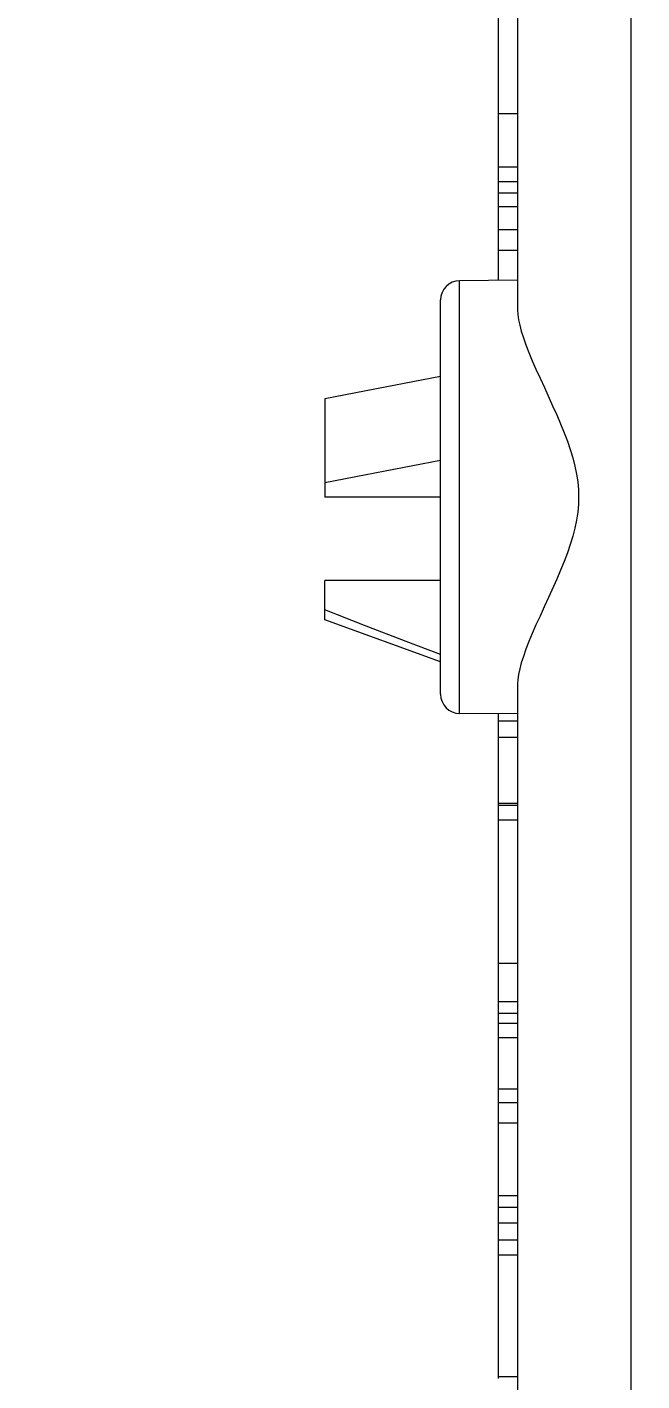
# Model space of a CAD drawing. Header units: millimetres. Extents: x -853320 to 19484, y -510814 to 9708.
# Drawn here: x 2815.64 to 2822.02, y 6444.65 to 6458.69 of the extents above; entities that cross this region are included whole.
import ezdxf
from ezdxf import colors
from ezdxf.entities.mleader import LeaderData, LeaderLine
from ezdxf.math import Vec2, Vec3

# ---------------------------------------------------------------- set-up
doc = ezdxf.new("R2010")
doc.units = ezdxf.units.MM
for name, color, linetype, lineweight in [('F_ARREDI', 7, 'Continuous', 5), ('F_ELETTRICO', 22, 'Continuous', 5), ('F_ELETTRODOMESTICI', 40, 'Continuous', 5)]:
    doc.layers.add(name, color=color, linetype=linetype, lineweight=lineweight)
doc.styles.add('DANZI-DIDASCALIE', font='Yu Gothic UI Light.ttf', dxfattribs={"height": 30})

# ---------------------------------------------------------------- blocks, each defined once
blk = doc.blocks.new('_Dot')
at = {"color": 0, "linetype": 'ByBlock', "lineweight": -2}
blk.add_line((-0.5, 0), (-1, 0), dxfattribs=at)
at = {"color": 0, "linetype": 'ByBlock', "const_width": 0.5}
blk.add_lwpolyline([(-0.25, 0, 1), (0.25, 0, 1)], format="xyb", close=True, dxfattribs=at)
blk = doc.blocks.new('BAGNO-LAVANDERIA_pianta_sol.B')
at = {"layer": 'F_ELETTRODOMESTICI', "color": 5, "ltscale": 5}
ml = blk.add_multileader_mtext('Standard', dxfattribs=at)
ml.set_content('{\\fYu Gothic UI Light|b0|i0|c128|p34;BASAMENTO c/cassetto} ditta MIELE art.WTS 610', color=5, style='DANZI-DIDASCALIE')
ml.set_leader_properties(color=256, linetype='ByLayer', lineweight=-1)
ml.set_arrow_properties(name='DOT')
ml.build(insert=Vec2(0, 0))
ml.multileader.update_dxf_attribs({"arrow_head_size": 5, "scale": 5})
ctx = ml.context
ctx.base_point, ctx.scale, ctx.char_height, ctx.arrow_head_size, ctx.landing_gap_size, ctx.plane_origin, ctx.plane_x_axis, ctx.plane_y_axis = Vec3(865728.962, 518190.635), 5, 25, 5, 10, Vec3(865691.994, 518253.274), Vec3(0, -1), Vec3(1, 0)
notes = []
notes.append((ctx, [(0, (0, 0, 0), (0, 0), (1, 0), 1, [])]))
ctx.mtext.insert, ctx.mtext.text_direction, ctx.mtext.rotation, ctx.mtext.width, ctx.mtext.flow_direction = Vec3(865741.68, 518180.635), Vec3(0, -1), 4.712389, 471.57428, 5
ml = blk.add_multileader_mtext('Standard', dxfattribs=at)
ml.set_content('{\\fYu Gothic UI Light|b0|i0|c128|p34;LAVASCIUGA} ditta MIELE art.WTD165 WPM 8/5kg', color=5, style='DANZI-DIDASCALIE')
ml.set_leader_properties(color=256, linetype='ByLayer', lineweight=-1)
ml.set_arrow_properties(name='DOT')
ml.build(insert=Vec2(0, 0))
ml.multileader.update_dxf_attribs({"arrow_head_size": 5, "scale": 5})
ctx = ml.context
ctx.base_point, ctx.scale, ctx.char_height, ctx.arrow_head_size, ctx.landing_gap_size, ctx.plane_origin, ctx.plane_x_axis, ctx.plane_y_axis = Vec3(865852.825, 518185.277), 5, 25, 5, 10, Vec3(865819.832, 518247.915), Vec3(0, -1), Vec3(1, 0)
notes.append((ctx, [(0, (0, 0, 0), (0, 0), (1, 0), 1, [])]))
ctx.mtext.insert, ctx.mtext.text_direction, ctx.mtext.rotation, ctx.mtext.width, ctx.mtext.flow_direction = Vec3(865869.518, 518175.277), Vec3(0, -1), 4.712389, 377.01669, 5
for ctx, leaders in notes:
    for number, flags, end, landing, length, lines in leaders:
        leader = LeaderData()
        leader.index, (leader.has_last_leader_line, leader.has_dogleg_vector, leader.attachment_direction) = number, flags
        leader.last_leader_point, leader.dogleg_vector, leader.dogleg_length = Vec3(end), Vec3(landing), length
        for number, points, colour, breaks in lines:
            line = LeaderLine()
            line.index, line.vertices, line.color, line.breaks = number, Vec3.list(points), colors.encode_raw_color(colour), breaks
            leader.lines.append(line)
        ctx.leaders.append(leader)

msp = doc.modelspace()

# ---------------------------------------------------------------- linework, layer by layer
at = {"layer": 'F_ELETTRICO'}
for p, q in [((2820.731, 6486.456), (2820.731, 6455.754)), ((2820.531, 6456.063), (2820.531, 6471.059)), ((2821.91, 6430.681), (2821.91, 6467.216)), ((2820.531, 6457.796), (2820.731, 6457.796)), ((2820.731, 6457.238), (2820.531, 6457.238)), ((2820.731, 6457.087), (2820.531, 6457.087)), ((2820.731, 6456.968), (2820.531, 6456.968)), ((2820.731, 6456.826), (2820.531, 6456.826)), ((2820.731, 6456.588), (2820.531, 6456.588)), ((2820.731, 6456.372), (2820.531, 6456.372)), ((2820.731, 6456.065), (2820.129, 6456.06)), ((2820.129, 6451.57), (2820.129, 6456.06)), ((2819.931, 6451.77), (2819.931, 6455.86)), ((2819.931, 6455.065), (2819.356, 6454.955)), ((2819.356, 6454.955), (2818.731, 6454.833)), ((2818.731, 6454.833), (2818.731, 6453.815)), ((2819.356, 6454.089), (2819.931, 6454.199)), ((2819.931, 6453.815), (2818.731, 6453.815)), ((2819.931, 6452.949), (2818.731, 6452.949)), ((2818.731, 6452.543), (2818.731, 6452.949)), ((2819.143, 6452.484), (2818.731, 6452.645)), ((2819.931, 6452.106), (2818.731, 6452.543)), ((2819.574, 6452.317), (2819.143, 6452.484)), ((2819.931, 6452.181), (2819.574, 6452.317)), ((2820.731, 6451.875), (2820.731, 6421.174)), ((2820.731, 6451.565), (2820.129, 6451.57)), ((2820.531, 6444.669), (2820.531, 6451.567)), ((2820.731, 6451.49), (2820.531, 6451.49)), ((2820.731, 6451.322), (2820.531, 6451.322)), ((2820.531, 6450.641), (2820.731, 6450.641)), ((2820.731, 6450.616), (2820.531, 6450.616)), ((2820.731, 6450.463), (2820.531, 6450.463)), ((2820.731, 6448.975), (2820.531, 6448.975)), ((2820.731, 6448.58), (2820.531, 6448.58)), ((2820.731, 6448.458), (2820.531, 6448.458)), ((2820.731, 6448.355), (2820.531, 6448.355)), ((2820.731, 6448.204), (2820.531, 6448.204)), ((2820.731, 6447.672), (2820.531, 6447.672)), ((2820.731, 6447.531), (2820.531, 6447.531)), ((2820.731, 6447.318), (2820.531, 6447.318)), ((2820.731, 6446.565), (2820.531, 6446.565)), ((2820.731, 6446.443), (2820.531, 6446.443)), ((2820.731, 6446.282), (2820.531, 6446.282)), ((2820.731, 6446.104), (2820.531, 6446.104)), ((2820.731, 6445.951), (2820.531, 6445.951)), ((2820.731, 6444.688), (2820.531, 6444.688))]:
    msp.add_line(p, q, dxfattribs=at)
for points in [[(2820.731, 6455.756), (2820.733, 6455.708), (2820.74, 6455.655), (2820.752, 6455.598), (2820.769, 6455.535), (2820.79, 6455.467), (2820.816, 6455.394), (2820.847, 6455.315), (2820.883, 6455.23), (2820.921, 6455.141), (2820.963, 6455.048), (2821.008, 6454.952)], [(2821.008, 6454.952), (2821.094, 6454.761), (2821.137, 6454.667), (2821.176, 6454.574), (2821.213, 6454.483), (2821.247, 6454.394), (2821.277, 6454.307), (2821.303, 6454.221), (2821.325, 6454.137), (2821.342, 6454.054), (2821.354, 6453.973), (2821.361, 6453.893), (2821.364, 6453.815)], [(2818.731, 6453.967), (2819.143, 6454.047), (2819.356, 6454.089)], [(2821.364, 6453.815), (2821.361, 6453.737), (2821.354, 6453.657), (2821.342, 6453.576), (2821.325, 6453.494), (2821.303, 6453.41), (2821.277, 6453.324), (2821.247, 6453.236), (2821.213, 6453.147), (2821.176, 6453.056), (2821.136, 6452.963)], [(2821.136, 6452.963), (2821.051, 6452.774), (2821.007, 6452.677), (2820.963, 6452.581), (2820.921, 6452.488), (2820.883, 6452.399), (2820.847, 6452.315), (2820.816, 6452.236), (2820.79, 6452.162), (2820.769, 6452.094), (2820.752, 6452.032), (2820.74, 6451.974), (2820.733, 6451.922), (2820.731, 6451.874)]]:
    msp.add_lwpolyline(points, dxfattribs=at)
for centre, start, end in [((2820.131, 6455.86), 90.5, 180), ((2820.131, 6451.77), 180, 269.5)]:
    msp.add_arc(centre, 0.2, start, end, dxfattribs=at)

# ---------------------------------------------------------------- block references
at = {"layer": 'F_ARREDI', "color": 2, "lineweight": 5}
msp.add_blockref('BAGNO-LAVANDERIA_pianta_sol.B', (-853319.899, -510814.178), dxfattribs=at)

doc.saveas('drawing.dxf')
